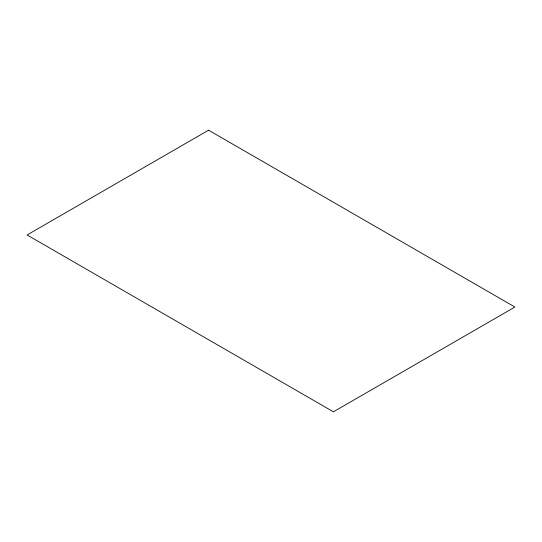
<?xml version="1.0" encoding="UTF-8"?>
<svg xmlns="http://www.w3.org/2000/svg" width="542" height="542" viewBox="0 0 542 542"><rect width="100%" height="100%" fill="white"/><g stroke="black" fill="none" stroke-linecap="round" stroke-linejoin="round"><path stroke-width="0.81" d="M208.582 130.188L27.1 234.964L333.418 411.812L514.9 307.036L208.582 130.188"/></g></svg>
